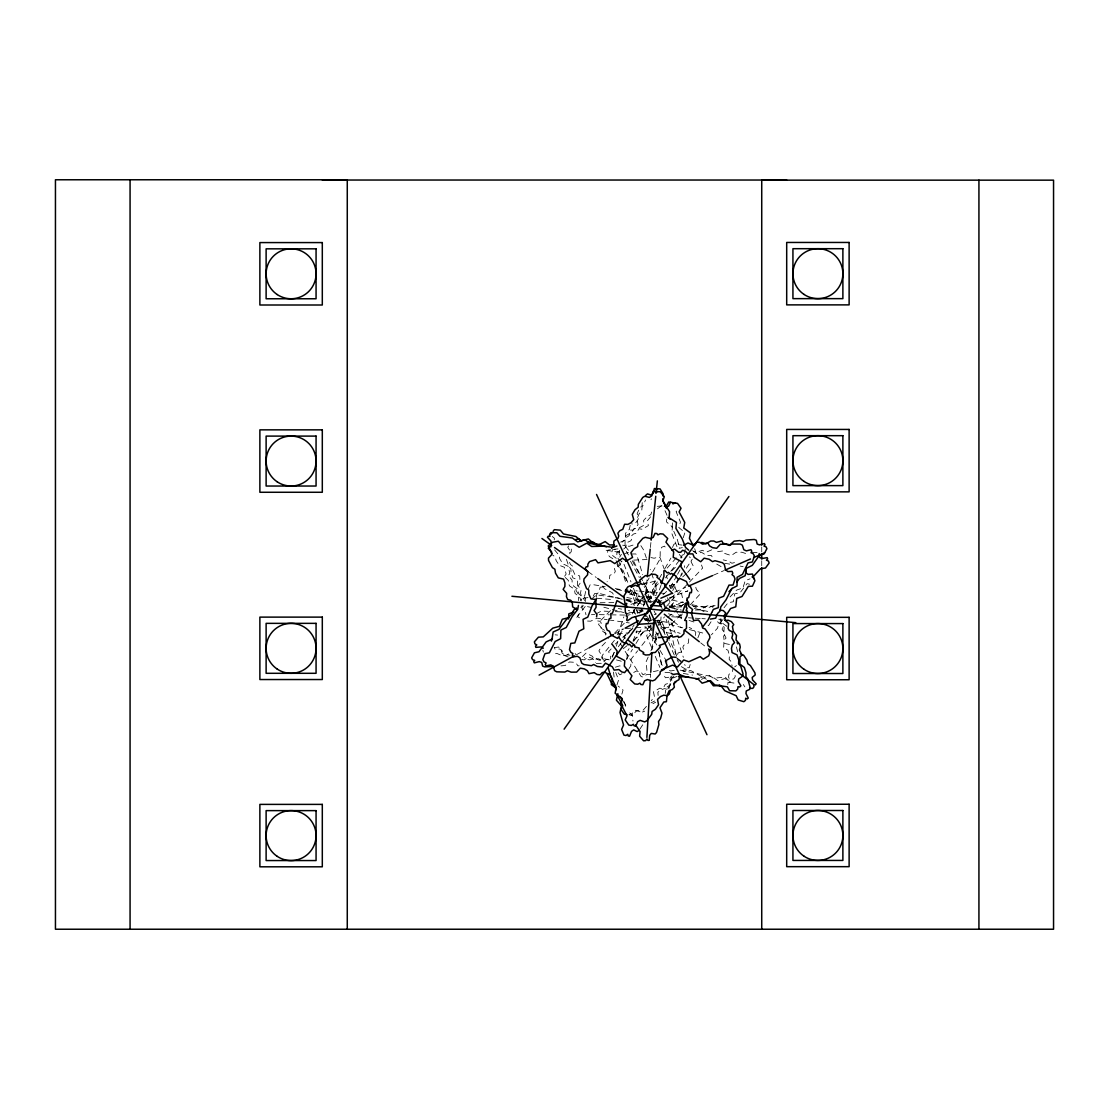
<?xml version="1.0" encoding="UTF-8"?>
<svg xmlns="http://www.w3.org/2000/svg" width="1109" height="1109" viewBox="0 0 1109 1109"><rect width="100%" height="100%" fill="white"/><g stroke="black" fill="none" stroke-linecap="round" stroke-linejoin="round"><path stroke-width="0.75" stroke-dasharray="5 3.75" d="M585.302 601.549L585.358 598.347L584.069 596.656L581.421 595.921L580.534 593.163L581.088 589.877L578.219 585.885L580.118 583.195L579.688 575.945L574.892 574.614L572.785 569.957L572.604 566.103L570.47 564.509L569.333 561.695M627.001 659.106L627.25 651.579L629.094 648.654M582.128 605.14L581.989 608.453L585.275 611.558L585.968 614.733M596.531 597.294L596.684 594.396L598.846 592.012L600.191 587.16L605.126 586.883M661.033 616.937L660.839 620.264L653.769 620.652M650.442 677.433L650.636 673.995M652.078 649.666L652.771 637.841M642.222 502.627L642.028 505.732L639.463 508.421L637.176 513.522L638.299 519.026L636.081 522.381L633.516 524.183L631.617 523.85M684.53 567.392L684.627 565.729M672.511 522.866L672.137 527.607L677.1 538.822L679.609 547.721M554.25 539.903L554.389 538.212L552.296 536.506M674.452 594.84L673.357 595.769M669.074 688.412L669.268 685.986L672.026 682.492L671.458 677.322L673.274 672.886M688.772 638.839L688.384 643.081L683.671 645.327L682.825 647.212L683.74 649.791L681.619 651.856L678.098 652.979L677.336 655.239M695.482 635.471L695.773 632.352L693.61 629.676L689.105 627.361M645.563 593.565L647.157 578.427M650.387 547.499L650.928 542.37M721.349 619.016L720.753 623.951L721.765 625.92L724.163 627.126L723.817 633.433L726.062 638.035L724.011 640.503L723.636 648.072L727.961 650.248L729.417 655.419L729.181 659.439L730.997 661.449L732.134 666.093M727.767 684.558L728.072 682.215L729.57 682.492L730.651 681.259L728.544 677.211L728.932 674.411L732.494 671.569L732.897 669.184M685.196 549.094L684.461 554.056L681.3 558.035M619.598 550.3L619.03 553.502L620.638 556.385M682.215 613.873L681.397 616.16L677.044 613.915M630.189 525.306L629.357 529.492L626.876 531.1L625.365 533.762L625.379 539.168L622.052 542.218M585.621 591.444L584.831 595.339L580.589 600.482M612.016 656.736L614.372 652.175M653.284 637.37L653.326 638.798L656.556 638.534M625.06 545.725L625.06 540.097L626.585 537.324L629.066 535.647L630.591 530.019L633.239 530.102L638.035 524.723L636.913 518.998L639.214 513.689L641.778 510.875L641.972 507.645L645.59 499.979M564.633 576.264L566.131 574.074L564.384 567.267L559.144 565.23L556.108 560.544L555.235 556.926L552.726 555.096M621.844 694.137L623.064 690.034L618.143 686.069M690.186 664.527L689.243 667.701L686.526 667.757L682.742 670.834M651.635 511.998L650.858 514.59L647.296 516.475L643.636 520.398L644.01 525.236L637.342 528.827L634.168 528.341L631.395 532.667L625.836 535.633L626.044 538.309L624.894 540.208L620.347 542.246M620.735 563.15L620 565.41L616.493 566.56L614.372 568.654L615.315 571.218L614.483 573.117L609.798 575.391L609.437 579.647L607.067 581.781M616.909 685.085L618.614 679.831L615.745 672.511M683.213 537.768L684.932 532.514L678.805 527.537L680.441 522.076L676.116 511.651L677.918 509.766M643.317 605.694L644.773 601.286M659.453 589.836L660.95 585.316M617.796 634.5L623.882 616.826M612.39 657.29L614.039 652.563M616.23 646.242L618.42 639.935M618.974 638.354L622.26 628.886M578.579 614.039L577.595 616.604L580.589 618.531M632.989 641.113L636.982 630.716M697.866 637.855L699.71 633.17L702.122 631.021M643.497 606.138L644.759 603.116L643.539 605.874M648.169 657.069L646.131 661.726L646.907 670.127L645.798 673.399L643.026 674.827L641.182 672.29L636.566 670.973L632.782 672.927M650.9 650.872L658.386 633.807M588.089 589.281L590.043 584.928L591.305 584.388L605.181 586.606M672.428 547.499L673.898 544.311L677.031 542.606L678.805 544.699L682.049 545.087M650.983 499.757L651.427 498.8M670.917 676.698L669.988 678.611L670.529 681.314L668.464 683.352L665.289 684.336L663.016 688.703L659.758 688.218L653.478 691.864L654.462 696.743L651.246 700.736M670.446 684.766L667.687 689.091M672.706 590.598L682.104 572.826M670.28 587.562L676.753 575.765M677.571 574.296L679.997 569.874M593.246 596.074L594.701 593.454L599.955 593.62L641.959 604.253M661.657 574.31L652.452 590.487L655.627 596.323M664.998 568.432L670.862 558.132M647.476 580.88L649.167 577.941M652.536 572.05L660.118 558.825L660.229 550.397L661.671 547.264L664.596 546.127L666.162 548.844M619.709 557.148L621.414 554.292M680.566 557.952L682.257 555.124L685.32 554.015M626.377 659.453L632.49 649.306M635.984 643.511L645.577 627.569M633.683 641.362L642.873 626.779M651.038 624.991L649.209 627.874L647.656 625.434M651.953 627.444L646.644 635.762L652.605 649.999M629.066 668.588L630.744 665.968L631.271 658.926L637.62 650.831M634.875 609.77L631.395 615.176L626.322 615.093M637.578 605.542L642.194 598.375M644.814 594.285L647.379 590.293L643.068 581.158M658.898 625.421L664.416 616.881M670.848 606.9L674.522 601.203L672.983 596.392M711.035 621.775L708.596 625.545L707.237 625.864M640.004 728.973L643.747 723.276M576.805 617.353L585.441 606.124M671.61 588.74L679.484 577.789M680.455 576.417L682.423 573.686M686.36 568.21L692.266 559.199M618.337 646.727L621.303 642.638M622.288 641.279L634.168 624.935M636.247 607.358L633.225 611.461L628.248 610.463M637.259 605.985L644.315 596.42M645.313 595.048L647.337 592.317L644.121 586.398M641.252 610.047L639.311 612.695L625.531 612.085M648.086 600.801L656.875 588.907L650.234 569.416M639.02 613.36L642 609.298M648.973 599.844L650.969 597.127L643.955 583.459M568.709 545.85L567.725 547.167L570.151 551.034L569.984 553.848M640.752 612.57L642.763 609.853M641.861 645.424L650.331 634.611M665.497 577.928L669.711 572.618M670.765 571.301L680.247 559.352M724.052 607.732L727.975 602.839L733.396 601.702L734.615 593.911L740.188 592.594L747.036 583.625L749.573 584.249M674.036 675.922L670.89 679.817L669.781 685.112L666.024 687.816L665.206 693.388M650.636 516.766L647.42 520.731L648.377 525.611L642.097 529.243L638.839 528.757L636.552 533.124L633.378 534.094L631.312 536.118L631.839 538.822L630.91 540.735L626.585 542.8L625.795 547.167L622.343 550.258M614.414 640.392L602.339 655.322L602.132 656.805L604.752 661.13L601.868 658.178L601.438 654.92L598.888 650.886L601.438 646.561L606.235 641.654M618.767 635.249L624.215 628.817M646.436 706.391L642.444 710.966L640.295 711.867L635.776 710.287L633.308 711.424L631.395 715.374L629.732 715.083L629.011 713.655M666.454 606.387L672.012 600.024L683.726 602.728M657.471 508.837L661.629 505.649M655.71 580.908L652.272 584.748L655.752 594.272M667.147 568.099L676.282 557.855M643.788 596.282L640.531 599.941L633.807 604.28M644.87 595.062L649.209 590.196L656.819 598.721M723.123 619.432L718.563 624.298L717.537 628.138L711.41 634.819M730.013 596.961L736.639 590.071L742.947 587.909L745.248 580.617L750.114 578.843M655.669 702.205L652.854 703.73M591.61 598.902L596.711 594.84L619.169 598.098M669.171 607.413L672.775 603.712L682.687 605.902M680.968 614.428L668.048 627.694L661.338 627.126M690.366 604.779L699.696 594.521L699.807 593.204L696.41 589.489L695.523 586.398M614.636 633.073L625.448 622.038M671.402 600.426L688.259 583.306M689.465 582.086L702.621 568.099L701.165 564.051M610.449 610.602L600.967 620.181L598.541 624.492L601.896 628.221L602.755 631.326L606.29 633.877L608.494 638.396M628.221 592.663L630.591 590.265L637.356 590.903M582.475 656.57L586.009 653.076L592.511 656.292L593.911 659.273L598.805 658.76L601.383 660.867L604.211 661.463L606.166 659.522L608.273 659.245M621.109 562.013L622.066 561.071M658.344 583.694L652.244 589.558L654.587 595.935M671.763 570.802L677.862 564.938M632.227 629.039L623.729 637.204L625.67 638.659M615.301 644.052L617.768 641.82M622.703 637.328L633.793 627.237M662.946 594.771L669.129 589.184M670.363 588.075L677.779 581.366M682.714 576.888L686.429 573.533M687.663 572.424L693.18 565.895L691.143 561.903L691.101 558.686L689.465 556.829M667.66 617.436L672.872 613.111M674.189 612.029L683.324 604.488M623.189 648.807L627.084 645.618M633.586 640.281L651.787 625.379M734.629 666.911L736.418 665.608M669.074 599.179L673.315 596.268M711.756 549.828L706.544 552.074L702.26 550.3L697.117 552.157L693.79 551.741M580.811 607.469L583.473 605.708M650.165 582.461L655.35 580.839L656.597 594.285M611.17 648.917L608.564 651.718L610.629 655.71L610.671 658.926M569.347 553.031L571.232 551.838L571.329 549.121L569.555 547.791M683.92 604.253L681.619 605.666L668.99 607.205M701.442 679.457L708.693 675.145L713.406 678.195L725.3 677.086L727.934 680.247L733.77 678.902L735.17 676.726L735.087 674.452L736.681 674.341M568.57 653.963L566.034 655.405L560.281 654.906L556.787 653.381L553.668 654.227M576.819 654.532L588.227 648.308M614.788 633.793L623.702 628.928M651.038 702.898L654.601 701.013M596.087 613.845L601.425 611.031L608.314 611.336M583.029 598.319L588.422 597.529M621.941 673.745L619.82 674.84L618.101 672.692L614.871 672.22M715.111 605.445L713.503 606.249L693.319 606.678M650.054 621.04L653.769 619.21M669.864 585.802L672.983 584.332L675.949 585.344L675.395 588.422L677.641 592.663L681.661 594.05L682.728 599.151L684.364 600.413M670.501 607.469L684.503 601.05M628.858 714.778L631.021 713.836L631.576 715.236L633.184 715.527L635.54 711.618L638.132 710.495L642.416 712.047L644.662 711.16M674.813 592.109L685.653 587.368M713.378 575.224L723.872 570.636M647.531 600.149L651.676 598.43M646.27 602.492L650.803 600.607M655.669 634.209L658.677 632.962M677.1 676.365L673.426 677.876L670.252 677.003L665.552 677.779L662.544 673.759M657.263 506.356L662.045 505.912M713.739 605.625L707.14 608.134L692.085 604.668M685.431 591.804L687.913 590.875L666.62 598.832M654.268 614.733L656.514 613.901M657.207 602.339L665.525 599.22M630.938 604.405L645.258 599.165M646.852 598.583L656.389 595.089M700.638 677.682L703.619 676.615L705.532 678.736M633.031 545.073L629.26 546.321L622.69 545.184M615.398 667.174L619.709 665.857L622.801 666.828M624.811 553.53L628.401 552.587M679.11 548.359L682.326 547.596M734.491 562.61L731.857 563.233L728.461 561.085L723.22 559.879M658.233 670.571L653.312 671.638L650.013 674.466L646.797 674.563L642.361 676.947L641.127 676.518L623.757 649.195M619.196 551.492L617.006 551.949L616.77 555.748L618.268 558.853L623.508 563.025L630.979 581.92M674.258 670.335L670.612 670.987L667.84 669.351M633.599 560.114L647.06 559.518M610.532 549.745L607.801 550.119L607.58 553.682L609.493 556.635L614.746 559.851M601.3 663.307L596.157 663.39M617.366 634.029L629.15 632.74M635.887 631.991L651.038 630.328M614.303 549.232L618.004 548.913M560.988 665.871L565.216 665.511L569.416 661.962L573.505 662.239L576.444 663.542L577.775 665.802L579.189 665.816M625.642 628.609L634.085 627.888M635.776 627.749L645.923 626.89L659.134 648.904M683.061 671.305L685.806 671.139L686.319 667.604L684.655 664.513M591.444 614.691L594.757 614.552M695.301 610.033L700.472 609.908L706.89 605.958L710.176 605.583L712.907 607.358M681.536 606.928L669.767 607.191L667.493 602.631M615.273 549.634L612.542 549.676L611.6 552.85L612.847 555.706L616.188 558.298M600.094 602.741L613.804 602.603M631.284 554.001L635.776 553.959L636.788 554.916L642.693 574.67M599.262 614.649L609.409 614.816M611.101 614.843L624.63 615.065M752.096 552.448L757.225 552.601M615.19 611.641L623.812 612.016M587.534 621.04L590.653 621.192L597.016 618.17L607.205 619.668M639.713 609.95L643.109 610.158M671.638 616.756L681.73 617.366M688.453 617.782L693.499 618.087M695.191 618.198L700.236 618.503M701.914 618.6L705.282 618.808M643.109 596.947L635.221 596.448L631.229 588.99M646.436 597.155L656.431 597.793M646.921 601.355L638.451 600.828L633.475 588.227M648.613 601.466L655.405 601.896M657.096 601.993L662.184 602.312M665.012 672.317L670.044 672.719M596.808 598.25L613.596 599.678M627.029 600.828L632.075 601.258L634.279 605.556M647.781 625.989L651.177 626.28M606.152 550.258L621.719 552.642M639.047 591.055L657.665 592.788M659.356 592.955L664.443 593.426M680.164 670.141L712.463 676.684L717.717 680.676L725.036 678.5L730.554 682.548L735.35 683.296M555.096 634.819L557.564 635.083M554.223 647.628L558.562 647.046L560.877 648.474L562.041 653.118L563.996 654.407L570.012 655.211M644.994 620.278L650.096 621.026M655.211 621.761L662.198 622.773L668.963 638.271M608.91 619.917L629.288 622.925M724.829 563.33L729.874 564.134M625.781 599.179L643.969 602.145M581.657 659.481L584.304 659.91L588.117 656.93L591.984 658.275L594.798 660.479L595.575 662.655M644.828 619.612L651.302 620.707M645.507 595.935L653.589 597.349M643.65 618.268L651.981 619.709M653.645 619.986L671.971 623.161L675.215 632.934M629.704 594.272L639.685 596.032M646.353 597.197L654.67 598.666M683.31 673.454L692.584 675.09M587.465 606.651L590.889 607.302M615.287 588.546L623.715 590.168M625.393 590.501L635.512 592.442L641.487 605.971M644.121 619.099L650.789 620.402M659.106 622.038L662.447 622.69L664.984 634.112M740.16 566.075L743.141 566.671M618.268 608.494L621.594 609.146M568.182 656.985L563.067 654.989L562.013 650.553L559.643 649.015L555.082 649.209L554.431 647.698M626.779 597.474L642.79 600.718M671 633.461L667.036 632.643L660.604 627.971M729.417 644.44L724.537 643.442L723.622 636.233L725.328 633.419L722.195 629.635L722.514 626.322L721.46 623.632L718.757 623.078L717.357 621.47M650.955 557.564L654.102 558.229L658.968 556.968L660.077 557.688L664.249 569.139M671.583 607.954L681.439 610.075M616.646 589.392L623.23 590.82M624.88 591.166L639.685 594.382M609.298 659.883L604.433 658.829L599.22 660.243L595.145 658.108L589.808 659.897L586.703 659.342L584.318 657.526M694.248 608.453L712.422 612.459M666.759 689.188L664.513 688.62L661.116 689.756L657.859 692.238L658.122 695.454M616.465 659.924L620.957 661.089L622.509 663.348M682.756 627.819L667.798 623.937L666.107 619.307M689.396 629.552L706.003 633.863M603.837 607.233L623.743 612.528M625.407 612.972L633.71 615.176M648.848 602.062L651.371 602.797M638.396 609.895L643.054 611.364M668.464 613.79L682.742 618.392M689.091 620.444L697.02 622.995M660.95 627.001L680.136 633.364M745.581 553.474L741.949 552.24L736.099 552.254L731.233 555.567L724.316 553.322L723.318 550.868L717.495 551.714L714.945 550.106M628.373 592.539L630.896 593.454L642.263 604.571M721.086 566.602L714.792 562.97M681.356 666.634L687.233 670.141L690.907 670.612L706.447 679.249M653.825 600.607L659.883 603.116L658.566 600.995M657.9 599.941L660.701 601.328M691.891 605.389L706.807 613.041M718.729 619.155L721.709 620.68M629.621 712.948L632.241 714.515L632.962 721.058M625.324 546.404L628.72 550.66M604.571 630.383L600.995 628.082L601.175 622.87L599.886 621.248L597.183 620.874L596.337 618.032M677.46 658.399L681.148 661.019M692.654 550.646L696.702 553.543L698.92 553.599L701.124 552.088L706.488 555.415L711.604 555.664L712.782 558.645M588.13 571.648L596.337 577.539M627.015 599.553L633.974 604.544M682.16 662.711L678.417 659.994L669.628 639.824M726.7 626.238L722.347 623.05L720.129 618.586M640.877 545.683L643.594 549.912L647.476 561.293M673.565 621.511L681.605 627.833M700.666 642.818L706.073 647.06M626.308 551.381L628.47 554.944M565.271 577.498L568.349 580.451L568.349 583.417L569.763 586.12L574.323 589.045L575.072 593.481L579.258 596.559L581.338 600.912M662.323 665.358L661.283 664.194L658.76 651.108M679.29 554.445L681.744 557.397M602.506 586.19L604.696 588.851L612.223 592.65L616.049 598.25M575.127 653.52L576.167 654.851M678.653 662.239L677.557 660.812L672.608 639.117M658.58 601.286L659.883 603.116M667.258 597.654L677.627 613.138M678.569 614.552L682.34 620.181M623.424 701.678L625.129 704.27L625.559 709.025M743.335 684.53L744.86 686.873M620.222 643.456L622.87 647.753M660.021 650.373L667.063 662.115M554.625 549.953L558.853 555.013L559.754 558.797L562.817 563.816L568.058 566.242L569.832 573.381L568.362 575.557L572.092 580.118L572.119 583.168L573.547 586.051L578.108 589.35L578.898 593.98L583.084 597.404L584.485 600.496M655.835 631.894L659.938 639.2M633.253 609.853L635.679 614.275M658.801 602.159L661.976 607.982M630.508 561.237L639.325 577.526M616.063 560.655L628.041 583.029L623.147 570.553L617.921 566.228L616.923 564.079M632.269 560.683L643.178 581.948M646.27 595.81L650.151 603.365M654.033 610.934L655.585 613.956M658.691 620L661.796 626.044M636.469 609.839L637.938 612.681M633.738 561.334L640.198 575.058M737.624 651.773L736.265 646.09M659.398 622.094L665.067 634.653M668.616 642.513L674.993 656.653M658.594 601.494L659.98 604.585M665.012 510.722L666.98 515.158L666.564 521.979L672.373 526.969L671.846 533.54L677.627 548.29M647.393 616.632L649.43 621.276M655.267 656.334L659.897 667.424M623.923 701.456L625.795 705.92M660.507 604.627L662.378 609.16M646.644 618.406L651.69 630.605M649.292 614.843L652.965 624.353M630.286 589.406L636.233 605.126M658.732 599.262L661.006 605.431M658.649 602.215L662.128 611.738M633.294 610.213L634.376 613.416M677.391 639.449L683.352 657.36M566.449 559.38L568.972 566.949L570.941 568.792L571.024 572.826L572.896 577.858L577.387 579.688L577.609 587.257L575.765 589.877L578.371 594.299L578.538 600.593M618.42 560.031L626.474 584.498M666.301 575.543L667.327 578.759M669.379 585.178L670.404 588.38M694.678 548.664L697.09 556.649M645.812 585.912L649.819 600.357M649.139 615.537L650.47 620.458M542.8 650.068L543.355 652.12M657.485 620.181L658.76 625.199M604.959 631.936L605.736 635.041M654.948 636.358L656.944 644.551M658.538 651.094L662.53 667.466M668.422 620.763L672.22 637.453M655.613 634.736L657.18 642.929M613.513 672.096L614.469 679.983M636.926 608.633L637.315 613.499M761.731 546.917L761.731 552.102M761.731 560.752L761.731 567.669"/><path stroke-width="1.5" d="M745.913 570.581L745.872 572.798L748.09 574.379L752.456 574.06L753.039 575.654L752.152 576.985L754.009 578.302L754.896 580.728L752.429 586.19L748.312 586.37L742.004 596.503L736.723 598.403L735.766 606.789L730.609 608.494L724.274 618.212M568.543 618.961L568.792 613.901L573.824 611.877M646.907 737.416L650.248 680.649M650.747 672.276L651.884 652.896M652.868 636.164L653.561 624.325M662.877 500.783L663.002 498.634M663.099 496.097L663.224 494.018L660.063 488.903L657.997 488.764L656.403 490.178L655.724 488.625L654.365 488.542L653.118 493.394L651.205 495.071L647.476 493.893L645.812 495.266M653.423 630.175L654.171 619.876L665.83 607.593M647.337 576.694L650.207 549.218M651.149 540.18L655.752 496.277M656.112 492.853L657.36 480.89M679.678 674.84L678.985 679.665L674.688 682.118L673.801 684.253L674.383 687.192L672.345 689.493L669.184 690.699L666.994 695.579L663.723 695.191L660.451 696.577L657.512 699.446L658.566 704.742L655.433 709.247L652.106 711.465L651.69 714.348L646.797 720.822L644.648 721.904L640.115 720.351L637.647 721.696L635.817 726.104L634.14 725.854L633.391 724.316L631.354 725.452L628.789 725.078L625.185 719.907L627.029 715.818L621.179 704.534L622.066 698.434L615.162 693.236L616.16 687.372L610.699 676.254L608.12 667.632M596.545 616.812L596.961 614.386L594.105 610.518L596.087 607.302L595.796 599.525L590.917 598.86L588.837 594.147L588.727 590.002L586.578 588.616L583.791 581.476L583.999 578.912L587.59 574.781L587.742 571.814L585.095 568.473L586.148 566.851L587.784 566.588L587.909 564.121L589.517 561.611L595.588 559.657L597.987 562.887L610.213 560.641L614.746 563.566L622.523 558.243L626.807 561.209M578.427 605.417L577.692 609.479L572.147 616.576L566.255 627.472L560.891 630.051L560.655 638.673L555.165 641.501L549.357 652.799L544.963 653.672L542.828 659.605L544.006 661.907L546.113 662.919L545.295 664.416L546.072 665.927L550.716 664.873L553.239 666.093L554.611 670.695L556.732 671.818L564.828 672.054L567.434 670.723L571.163 672.137L576.652 672.096L580.354 668.159L584.401 668.907L587.423 670.765L589.004 673.662L594.244 672.622L597.072 674.494L600.121 674.813L602.173 672.636L604.433 672.137L608.924 674.203M617.865 693.749L616.41 700.195L621.442 705.879L620.042 712.588L623.549 724.967L621.608 729.445L623.951 735.128L625.989 735.53L627.791 734.283L628.221 735.96L629.552 736.224L631.534 731.385L633.683 729.902L637.204 731.593L639.061 730.387M633.239 645.147L631.839 646.88L629.565 644.301L628.207 644.759L626.654 642.929L625.324 643.636L621.608 641.196L618.545 636.885L617.463 638.34L610.865 634.916L609.506 631.326L607.136 630.064L605.833 626.197L606.332 623.438L607.76 623.702L609.285 618.711L610.99 618.129L610.768 613.637L612.445 613.166L616.964 600.593L627.458 606.554M661.449 583.805L663.958 576.25L663.875 570.816L664.846 570.442L667.244 572.909L668.575 572.396L670.21 574.157L671.513 573.395L675.339 575.654L678.583 579.827L679.595 578.316L686.346 581.449L687.871 584.956L690.297 586.12L691.766 589.919L691.392 592.705L689.964 592.497L688.675 597.557L686.984 598.208L687.414 602.7L685.75 603.241L682.964 610.962M670.196 691.337L669.157 694.192L666.98 696.147L666.412 701.706L663.778 702.011L659.952 707.805L661.99 713.101L660.59 718.466L658.524 721.515L658.871 724.621L656.57 732.425L655.156 734.019L651.288 733.396L649.68 735.336L649.278 740.327L647.919 740.438L646.991 739.01L645.66 740.632L643.594 740.812L639.616 736.196L640.087 731.538L635.637 724.995M551.353 641.141L552.407 638.327M596.448 598.735L592.054 605.874L587.77 617.131L583.071 619.349L583.791 628.748L578.995 631.215L574.822 642.915L570.816 643.386L569.485 649.624L570.844 652.272L572.923 653.617L572.327 655.169L573.214 656.888L577.429 656.265L579.924 657.873L581.712 663.057L583.819 664.513L591.402 665.677L593.675 664.499L597.321 666.481L602.437 667.036L605.459 663.154L612.334 666.772L614.136 670.113L618.919 669.559L621.747 671.929L624.63 672.608L626.308 670.46L628.359 670.155M631.742 586.911L631.631 585.413L635.346 582.974L640.517 581.878L639.616 580.298L645.383 575.613L649.209 575.793L651.316 574.115L655.364 574.448L657.706 576.001L656.902 577.207L660.881 580.589L660.728 582.391L664.943 583.972L664.707 585.704L672.706 593.551M656.999 599.428L647.337 613.332L632.019 617.616L627.555 620.721L626.696 620.125L627.417 616.77L626.238 615.952L626.779 613.61L625.421 612.958L625.157 608.522L626.807 603.49L624.977 603.49L623.799 596.157L625.864 592.927L625.476 590.265L627.791 586.924L630.314 585.677L630.952 586.966L635.859 585.219L637.342 586.259L640.822 583.389L642.208 584.457L646.963 582.877M564.107 729.168L728.918 496.513M736.736 582.17L739.44 578.454L745.165 575.723L746.426 568.293L752.304 565.354L759.526 555.11L764.073 553.946L766.929 548.65L766 546.792L763.99 546.113L764.988 544.755L764.392 543.535L759.554 544.879L757.156 544.062L756.31 540.249L754.286 539.487L746.121 540.055L743.335 541.442L739.717 540.582L734.158 541.137L729.944 544.866L723.096 543.299L721.848 540.97L716.414 542.356L713.78 541.012L710.73 541.026L706.045 543.743L701.747 542.384M550.965 534.205L551.769 533.124M553.1 531.322L554.32 529.658L560.322 530.157L563.455 533.97L575.848 536.506L581.158 540.845L588.311 538.919L593.37 543.202L600.926 544.893M702.815 626.737L707.944 620.097L713.392 609.368L718.313 607.663L718.59 598.236L723.622 596.295L729.015 585.095L733.035 585.067L735.031 578.995L733.964 576.223L732.037 574.67L732.799 573.187L732.092 571.385L727.837 571.565L725.536 569.679L724.302 564.356L722.361 562.679L714.945 560.71L712.56 561.639L709.15 559.283L704.118 558.187L700.708 561.736L694.248 557.397L692.82 553.89L688.01 553.918L685.431 551.27L682.631 550.286L680.746 552.24L678.666 552.324L674.577 549.107L671.915 550.133M611.558 548.47L613.624 545.947L613.929 541.081L618.004 538.295L618.725 536.091L617.907 533.207L619.751 530.754L622.801 529.298L624.603 524.252L627.888 524.377L631.035 522.741L633.752 519.636L632.269 514.437L635.027 509.71L638.174 507.229L638.354 504.318L642.707 497.484L644.759 496.222L649.403 497.414L651.745 495.875L653.229 491.342L654.92 491.439L655.779 492.909L657.734 491.62L660.312 491.786L664.319 496.666L662.822 500.88L669.545 511.665L669.157 517.82L676.448 522.436L675.922 528.369L682.271 539.002L685.528 547.402L688.634 550.119M666.135 507.243L668.616 506.12L670.529 502.183L672.193 502.474L672.913 503.902L674.979 502.945L677.53 503.389L681.023 508.255L679.124 511.914L684.738 522.45L683.74 527.981L690.533 532.999L689.424 538.309L693.18 545.711M752.845 577.068L760.594 568.723L765.473 568.016L769.147 563.012L768.44 561.057L766.43 560.184L767.65 558.922L767.192 557.647L761.994 558.506L759.596 557.453L759.221 553.557M728.987 591.665L732.203 588.366M673.717 683.796L676.005 681.785M576.541 607.968L573.616 610.213L572.452 613.624L566.047 619.945L558.908 629.427L553.141 631.991L552.046 639.158L546.127 641.917L539.029 651.745L534.427 652.813L531.641 657.887L532.625 659.703L534.704 660.368L533.706 661.671L534.358 662.863L539.251 661.616L541.719 662.42L542.675 666.121L544.755 666.869L553.058 666.426M625.836 561.32L632.574 557.397L630.869 552.781L634.057 548.733L637.661 546.695L637.869 544.145L642.873 538.322L645.23 537.311L650.567 538.544L653.256 537.283L654.962 533.374L656.902 533.54L657.887 534.857L660.132 533.803L663.099 534.053L667.687 538.503L665.954 542.135L673.676 551.88L673.218 557.259L681.578 561.625L680.968 566.796L689.729 579.383M667.646 600.163L659.148 605.999L650.706 605.292M539.113 675.118L574.365 655.863M589.031 647.864L613.443 634.542M625.157 628.138L638.562 620.832M683.671 545.295L687.954 542.966L692.487 544.921L694.733 544.367L696.729 542.135L699.793 542.384L702.662 544.186L707.875 543.022L709.524 545.878L712.588 547.666L716.65 548.303L720.268 544.283L725.743 544.103L729.514 545.434L732.079 544.034L740.188 544.075L742.337 545.143L743.82 549.704L746.371 550.868L750.987 549.704L751.791 551.187L751.015 552.712L753.15 553.668L754.383 555.942L752.387 561.93L748.02 562.915L742.489 574.351L737.069 577.304L737.041 585.926L731.746 588.643L726.132 599.678L720.753 606.914L720.115 610.99L717.565 613.499L715.693 618.184L710.328 619.113M660.853 598.222L671.721 593.467M688.55 586.093L712.546 575.585M725.05 570.109L750.474 558.978M753.621 557.605L764.642 552.781M661.505 669.85L672.581 665.15L677.447 667.008L683.726 659.98L688.828 661.726L700.167 656.639L703.272 659.203L708.693 655.835L709.663 653.035L709.192 650.595L710.717 649.957L711.354 648.127L707.972 645.507L707.417 642.596L709.912 637.73L709.51 635.194L705.088 628.914L702.676 628.082L701.567 624.09L698.434 620.014L693.541 620.527L691.392 613.055L692.557 609.451L688.841 606.373L688.592 602.7L687.081 600.135M696.189 679.29L699.155 678.223M616.881 545.975L613 547.375L604.086 546.127L591.707 546.501L586.786 543.16L579.189 547.278L574.005 543.951L561.306 544.588L558.354 541.22L552.143 542.343L550.757 544.519L550.923 546.862L549.218 546.903L548.303 548.317L551.547 551.825L551.755 554.611L548.47 558.104L548.567 560.502L552.421 567.628L554.874 569.208L555.512 573.159L558.298 577.872L563.566 579.106L564.952 582.987L564.855 586.536L563.15 589.35L566.671 593.37L566.463 596.739L567.725 599.553L570.636 600.232L572.216 601.937L572.66 606.859L576.763 609.479M568.681 617.644L562.277 619.266L559.407 626.335L552.809 628.138L543.285 636.885L538.419 637.176L534.372 641.848L534.912 643.858L536.811 644.897L535.508 646.062L535.855 647.365L541.053 646.949L543.327 648.197M664.485 506.342L666.384 505.926L668.741 502.017L670.363 502.308M685.071 603.559L687.247 603.975L686.041 607.191L687.081 608.176L686.194 610.407L687.428 611.253L687.026 615.689L684.641 620.402L686.443 620.68L686.513 628.11L683.976 630.993L683.976 633.683L681.176 636.635L678.486 637.495L678.056 636.122L672.941 637.107L671.624 635.859L667.757 638.174L666.551 636.913L658.372 637.689M672.317 635.249L669.24 636.788L669.323 638.216L667.161 639.241L667.493 640.711L664.166 643.664L659.217 645.507L660.34 646.935L655.322 652.411L651.51 652.799L649.666 654.767L645.604 655.017L643.068 653.825L643.691 652.522L639.269 649.749L639.144 647.947L634.75 647.004L634.722 645.258L628.221 640.253M575.848 539.459L578.801 538.988L580.229 540.055M675.991 657.304L672.22 657.027L665.455 660.881L667.105 665.511L663.889 669.531L660.271 671.541L660.035 674.092L654.975 679.859L652.619 680.857L647.296 679.581L644.592 680.815L642.86 684.71L640.919 684.53L639.935 683.199L637.689 684.225L634.722 683.948L630.175 679.47L631.936 675.852L624.312 666.038L624.811 660.659L616.493 656.237L617.145 651.066L612.002 644.163M688.703 676.989L678.763 676.532M724.995 620.472L728.266 620.25L731.399 621.581L733.742 624.603L732.439 626.446L733.285 631.284L736.459 635.415L736.043 639.99L739.62 644.066L740.257 647.115L739.509 650.026L741.963 655.128L739.98 656.888L739.883 664.041L744.333 667.438L746.01 672.858L745.927 676.642L747.84 679.124L750.058 687.136L749.739 689.313L746.246 690.976L745.969 693.541L748.256 698.074L747.203 698.933L745.692 698.226L745.456 700.375L743.862 701.692L738.192 699.987L736.14 695.703L724.801 690.713L720.781 685.487L713.378 685.819L709.594 680.704M637.273 624.353L654.171 623.3M588.033 542.162L593.149 542.024L597.654 545.392L605.181 541.58L609.423 544.949L614.414 544.921M627.611 590.071L626.058 590.099L627.098 592.067M322.303 180.032L786.697 180.032M761.731 180.157L1053.55 180.157L1053.55 929.231L55.45 929.231L55.45 179.769L347.269 179.769L347.269 929.231M692.279 544.561L695.495 544.658M749.698 688.273L752.775 688.398L754.009 686.721L753.635 684.586L755.368 684.891L756.172 683.796L752.595 679.997L752.165 677.433L755.201 674.965L754.91 672.789L750.419 665.594L747.799 663.681L746.828 660.007L743.612 655.197L740.909 654.116M511.914 596.268L795.805 622.676M719.741 610.089L723.22 610.546L725.785 613.041L724.302 615.356L725.175 620.181L728.668 623.577L728.128 628.484L729.334 630.466L732.051 631.714L732.73 634.708L731.843 637.98L734.505 642.624L732.259 645.036L731.455 648.502L732.051 652.577L736.958 654.837L738.76 660.007L738.594 664.014L740.687 666.052L743.044 673.801L742.656 676.171L738.733 678.93L738.386 681.716L740.867 685.792L739.689 686.998L737.998 686.693L737.707 689.022L735.905 690.879L729.597 690.741L727.379 686.859L714.806 684.946L710.398 680.649L702.136 683.172L697.977 678.916L685.778 676.823L677.28 673.828L673.205 674.411L671.097 673.288M707.445 680.857L710.633 681.342M626.945 714.612L624.395 714.182L620.888 709.316L622.787 705.657L617.131 695.149M673.066 502.779L675.547 503.223M606.457 546.737L589.919 543.479L584.887 539.626L577.692 541.899L572.396 538.017L559.976 536.285L556.87 532.777L550.854 532.653L549.62 534.33L549.939 536.423L548.276 536.16L547.458 537.255L550.868 540.929L551.242 543.452L548.234 545.933L551.866 553.696M669.559 609.687L665.067 607.136L663.237 602.409M541.927 538.489L551.7 545.503M554.486 547.499L588.13 571.648M597.737 578.538L624.339 597.626M615.398 687.608L611.309 684.613L612.404 679.29L609.382 673.385M664.249 614.192L672.276 620.499M684.211 629.884L699.308 641.751M708.609 649.056L753.316 684.198M667.992 517.432L670.321 519.359M719.284 685.085L720.49 686.416M620.028 696.494L622.579 700.389M737.083 642.638L737.762 643.899M616.341 689.687L614.344 685.473L611.433 683.019L607.039 673.912M662.614 499.965L666.564 508.49M596.545 494.448L706.974 734.699M644.814 613.485L646.131 616.479M753.205 576.555L754.065 578.926M635.457 616.632L638.146 624.658M978.928 180.157L978.928 929.231M761.731 180.032L761.731 545.184M761.731 553.835L761.731 559.019M761.731 567.669L761.731 929.231M130.072 179.769L130.072 929.231M322.303 242.58L259.88 242.58L259.88 305.003L322.303 305.003L322.303 242.58M849.12 242.455L786.697 242.455L786.697 304.878L849.12 304.878L849.12 242.455M316.065 248.832L266.118 248.832L266.118 298.765L316.065 298.765L316.065 248.832M842.882 248.693L792.935 248.693L792.935 298.64L842.882 298.64L842.882 248.693M849.12 429.433L786.697 429.433L786.697 491.855L849.12 491.855L849.12 429.433M322.303 429.848L259.88 429.848L259.88 492.271L322.303 492.271L322.303 429.848M842.882 435.685L792.935 435.685L792.935 485.617L842.882 485.617L842.882 435.685M316.065 436.1L266.118 436.1L266.118 486.033L316.065 486.033L316.065 436.1M322.303 617.117L259.88 617.117L259.88 679.54L322.303 679.54L322.303 617.117M849.12 617.325L786.697 617.325L786.697 679.748L849.12 679.748L849.12 617.325M316.065 623.355L266.118 623.355L266.118 673.302L316.065 673.302L316.065 623.355M842.882 623.577L792.935 623.577L792.935 673.51L842.882 673.51L842.882 623.577M849.12 804.247L786.697 804.247L786.697 866.67L849.12 866.67L849.12 804.247M322.303 804.385L259.88 804.385L259.88 866.808L322.303 866.808L322.303 804.385M842.882 810.499L792.935 810.499L792.935 860.432L842.882 860.432L842.882 810.499M316.065 810.624L266.118 810.624L266.118 860.556L316.065 860.556L316.065 810.624M804.053 856.231A24.966 24.966 0 0 0 842.826 837.073A24.966 24.966 0 0 0 806.853 813.077A24.966 24.966 0 0 0 804.053 856.231M804.053 669.309A24.966 24.966 0 0 0 842.826 650.151A24.966 24.966 0 0 0 806.853 626.155A24.966 24.966 0 0 0 804.053 669.309M804.053 481.417A24.966 24.966 0 0 0 842.826 462.259A24.966 24.966 0 0 0 806.853 438.263A24.966 24.966 0 0 0 804.053 481.417M804.053 294.44A24.966 24.966 0 0 0 842.826 275.282A24.966 24.966 0 0 0 806.853 251.286A24.966 24.966 0 0 0 804.053 294.44M277.236 481.833A24.966 24.966 0 0 0 316.01 462.675A24.966 24.966 0 0 0 280.036 438.679A24.966 24.966 0 0 0 277.236 481.833M277.236 669.101A24.966 24.966 0 0 0 316.01 649.943A24.966 24.966 0 0 0 280.036 625.947A24.966 24.966 0 0 0 277.236 669.101M277.236 856.37A24.966 24.966 0 0 0 316.01 837.212A24.966 24.966 0 0 0 280.036 813.202A24.966 24.966 0 0 0 277.236 856.37M277.236 294.564A24.966 24.966 0 0 0 316.01 275.406A24.966 24.966 0 0 0 280.036 251.41A24.966 24.966 0 0 0 277.236 294.564"/></g></svg>
